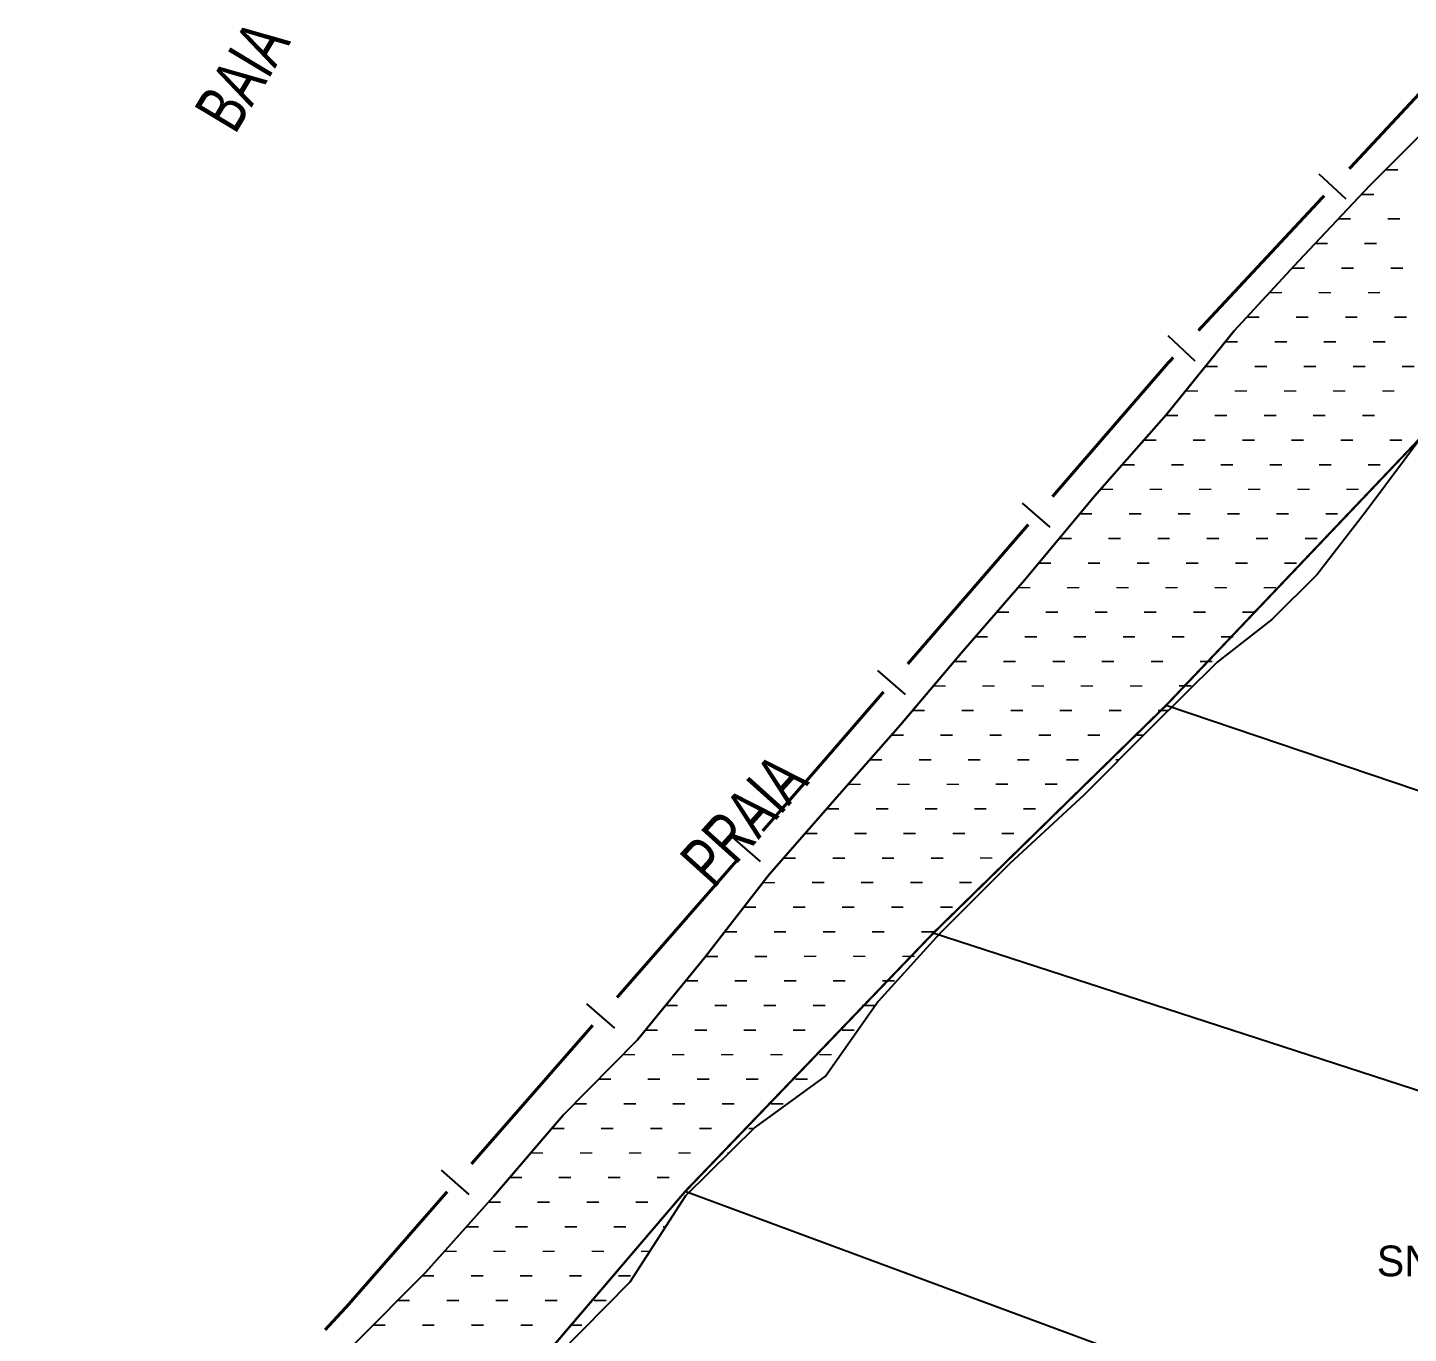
# Model space of a CAD drawing. Extents: x 203196 to 204359, y 4872588 to 4874244.
# Drawn here: x 203521.2 to 203633.6, y 4872978.2 to 4873084.4 of the extents above; entities that cross this region are included whole.
import ezdxf
from ezdxf.enums import TextEntityAlignment as Align

# ---------------------------------------------------------------- set-up
doc = ezdxf.new("R2010")
doc.units = 0
doc.header["$LTSCALE"] = 1.5
doc.header["$MEASUREMENT"] = 0
for name, color, linetype in [('CD_MALHA_LOTES', 7, 'CONTINUOUS'), ('HD-CURSO-PERENE', 170, 'CONTINUOUS'), ('HD-PRAIA', 251, 'CONTINUOUS'), ('HD-TXT-PRAIA', 7, 'CONTINUOUS'), ('LM-LIM-SETORES-BAIRROS', 250, 'CONTINUOUS'), ('RU-QUADRA', 210, 'CONTINUOUS'), ('Th_NmrPort', 1, 'CONTINUOUS')]:
    doc.layers.add(name, color=color, linetype=linetype)
doc.styles.add('ARIAL', font='ARIAL.SHX')

# ---------------------------------------------------------------- blocks, each defined once
blk = doc.blocks.new('*X1')
at = {"layer": 'HD-PRAIA', "const_width": 0.13}
for points in [[(203631.736407, 4873072.829035), (203632.736407, 4873072.829136)], [(203629.778938, 4873070.828982), (203630.778938, 4873070.829083)], [(203627.896132, 4873068.82893), (203628.896132, 4873068.829031)], [(203631.896131, 4873068.829334), (203632.896131, 4873068.829435)], [(203626.013325, 4873066.828879), (203627.013325, 4873066.828979)], [(203630.013325, 4873066.829282), (203631.013325, 4873066.829383)], [(203624.140641, 4873064.828827), (203625.140641, 4873064.828928)], [(203628.14064, 4873064.829231), (203629.14064, 4873064.829331)], [(203632.14064, 4873064.829634), (203633.14064, 4873064.829735)], [(203622.293953, 4873062.828775), (203623.293953, 4873062.828875)], [(203626.293953, 4873062.829175), (203627.293953, 4873062.829274)], [(203630.293953, 4873062.829574), (203631.293953, 4873062.829674)], [(203620.447265, 4873060.828724), (203621.447265, 4873060.828823)], [(203624.447265, 4873060.829118), (203625.447265, 4873060.829217)], [(203628.447265, 4873060.829513), (203629.447265, 4873060.829612)], [(203632.447265, 4873060.829907), (203633.447265, 4873060.830006)], [(203618.701462, 4873058.828673), (203619.701462, 4873058.828771)], [(203622.701462, 4873058.829064), (203623.701462, 4873058.829162)], [(203626.701462, 4873058.829455), (203627.701462, 4873058.829553)], [(203630.701462, 4873058.829846), (203631.701462, 4873058.829944)], [(203617.080973, 4873056.828624), (203618.080973, 4873056.828721)], [(203621.080973, 4873056.829013), (203622.080973, 4873056.82911)], [(203625.080973, 4873056.829401), (203626.080973, 4873056.829498)], [(203629.080973, 4873056.829789), (203630.080973, 4873056.829886)], [(203633.080973, 4873056.830178), (203634.080973, 4873056.830275)], [(203615.460483, 4873054.828575), (203616.460483, 4873054.828671)], [(203619.460483, 4873054.828961), (203620.460483, 4873054.829057)], [(203623.460483, 4873054.829347), (203624.460483, 4873054.829443)], [(203627.460483, 4873054.829732), (203628.460483, 4873054.829829)], [(203631.460483, 4873054.830118), (203632.460483, 4873054.830215)], [(203613.834178, 4873052.828526), (203614.834178, 4873052.828622)], [(203617.834178, 4873052.828909), (203618.834178, 4873052.829005)], [(203621.834178, 4873052.829292), (203622.834178, 4873052.829388)], [(203625.834178, 4873052.829676), (203626.834178, 4873052.829772)], [(203629.834178, 4873052.830059), (203630.834178, 4873052.830155)], [(203612.070919, 4873050.828475), (203613.070919, 4873050.82857)], [(203616.070919, 4873050.828855), (203617.070919, 4873050.82895)], [(203620.070919, 4873050.829235), (203621.070919, 4873050.82933)], [(203624.070919, 4873050.829615), (203625.070919, 4873050.82971)], [(203628.070919, 4873050.829995), (203629.070918, 4873050.83009)], [(203632.070918, 4873050.830375), (203633.070918, 4873050.83047)], [(203610.307659, 4873048.828424), (203611.307659, 4873048.828519)], [(203614.307659, 4873048.828802), (203615.307659, 4873048.828897)], [(203618.307659, 4873048.82918), (203619.307659, 4873048.829275)], [(203622.307659, 4873048.829558), (203623.307659, 4873048.829652)], [(203626.307659, 4873048.829936), (203627.307659, 4873048.83003)], [(203630.307659, 4873048.830313), (203631.307659, 4873048.830408)], [(203608.5444, 4873046.828374), (203609.5444, 4873046.828468)], [(203612.5444, 4873046.828749), (203613.5444, 4873046.828843)], [(203616.5444, 4873046.829125), (203617.5444, 4873046.829219)], [(203620.5444, 4873046.829501), (203621.5444, 4873046.829595)], [(203624.5444, 4873046.829876), (203625.5444, 4873046.82997)], [(203628.5444, 4873046.830252), (203629.5444, 4873046.830346)], [(203606.847546, 4873044.828324), (203607.847546, 4873044.828417)], [(203610.847546, 4873044.828698), (203611.847546, 4873044.828791)], [(203614.847546, 4873044.829072), (203615.847546, 4873044.829165)], [(203618.847546, 4873044.829446), (203619.847546, 4873044.829539)], [(203622.847546, 4873044.82982), (203623.847546, 4873044.829913)], [(203626.847546, 4873044.830194), (203627.847546, 4873044.830287)], [(203605.176341, 4873042.828274), (203606.176341, 4873042.828367)], [(203609.176341, 4873042.828647), (203610.176341, 4873042.82874)], [(203613.176341, 4873042.82902), (203614.176341, 4873042.829113)], [(203617.176341, 4873042.829393), (203618.176341, 4873042.829486)], [(203621.176341, 4873042.829766), (203622.176341, 4873042.829859)], [(203625.176341, 4873042.830139), (203626.176341, 4873042.830232)], [(203603.505135, 4873040.828224), (203604.505135, 4873040.828317)], [(203607.505135, 4873040.828596), (203608.505135, 4873040.828689)], [(203611.505135, 4873040.828969), (203612.505135, 4873040.829062)], [(203615.505135, 4873040.829341), (203616.505135, 4873040.829434)], [(203619.505135, 4873040.829713), (203620.505135, 4873040.829806)], [(203623.505135, 4873040.830085), (203624.505135, 4873040.830178)], [(203601.81552, 4873038.828175), (203602.81552, 4873038.828268)], [(203605.81552, 4873038.828547), (203606.81552, 4873038.828641)], [(203609.81552, 4873038.82892), (203610.81552, 4873038.829014)], [(203613.81552, 4873038.829293), (203614.81552, 4873038.829387)], [(203617.81552, 4873038.829666), (203618.81552, 4873038.829759)], [(203621.81552, 4873038.830039), (203622.81552, 4873038.830132)], [(203600.084756, 4873036.828124), (203601.084756, 4873036.828218)], [(203604.084756, 4873036.8285), (203605.084756, 4873036.828593)], [(203608.084756, 4873036.828875), (203609.084756, 4873036.828969)], [(203612.084756, 4873036.82925), (203613.084756, 4873036.829344)], [(203616.084756, 4873036.829625), (203617.084756, 4873036.829719)], [(203620.084756, 4873036.830001), (203621.084756, 4873036.830094)], [(203598.353993, 4873034.828074), (203599.353993, 4873034.828169)], [(203602.353993, 4873034.828455), (203603.353993, 4873034.82855)], [(203606.353993, 4873034.828836), (203607.353993, 4873034.828931)], [(203610.353993, 4873034.829216), (203611.353993, 4873034.829312)], [(203614.353993, 4873034.829597), (203615.353993, 4873034.829692)], [(203618.353993, 4873034.829978), (203619.353993, 4873034.830073)], [(203596.632159, 4873032.828024), (203597.632159, 4873032.828121)], [(203600.632159, 4873032.828412), (203601.632159, 4873032.828509)], [(203604.632159, 4873032.8288), (203605.632159, 4873032.828897)], [(203608.632159, 4873032.829188), (203609.632159, 4873032.829285)], [(203612.632159, 4873032.829576), (203613.632159, 4873032.829673)], [(203616.632159, 4873032.829964), (203617.632159, 4873032.830061)], [(203594.92811, 4873030.827974), (203595.92811, 4873030.828071)], [(203598.92811, 4873030.828365), (203599.92811, 4873030.828463)], [(203602.92811, 4873030.828756), (203603.92811, 4873030.828854)], [(203606.92811, 4873030.829147), (203607.92811, 4873030.829245)], [(203610.92811, 4873030.829538), (203611.92811, 4873030.829636)], [(203614.92811, 4873030.829929), (203615.92811, 4873030.830027)], [(203593.22406, 4873028.827924), (203594.22406, 4873028.828022)], [(203597.22406, 4873028.828318), (203598.22406, 4873028.828416)], [(203601.22406, 4873028.828712), (203602.22406, 4873028.82881)], [(203605.22406, 4873028.829106), (203606.22406, 4873028.829205)], [(203609.22406, 4873028.8295), (203610.22406, 4873028.829599)], [(203613.22406, 4873028.829894), (203614.038482, 4873028.828132)], [(203591.501947, 4873026.827873), (203592.501947, 4873026.827973)], [(203595.501947, 4873026.82827), (203596.501947, 4873026.82837)], [(203599.501947, 4873026.828667), (203600.501947, 4873026.828766)], [(203603.501947, 4873026.829064), (203604.501947, 4873026.829163)], [(203607.501947, 4873026.829461), (203608.501947, 4873026.82956)], [(203611.501947, 4873026.829858), (203612.023195, 4873026.828079)], [(203589.755537, 4873024.827823), (203590.755537, 4873024.827923)], [(203593.755537, 4873024.828222), (203594.755537, 4873024.828322)], [(203597.755537, 4873024.828621), (203598.755537, 4873024.828721)], [(203601.755536, 4873024.829021), (203602.755536, 4873024.829121)], [(203605.755536, 4873024.82942), (203606.755536, 4873024.82952)], [(203609.755536, 4873024.829819), (203610.035223, 4873024.828026)], [(203588.009126, 4873022.827773), (203589.009126, 4873022.827873)], [(203592.009126, 4873022.828174), (203593.009126, 4873022.828275)], [(203596.009126, 4873022.828576), (203597.009126, 4873022.828676)], [(203600.009126, 4873022.828977), (203601.009126, 4873022.829078)], [(203604.009126, 4873022.829379), (203605.009126, 4873022.829479)], [(203608.009126, 4873022.829781), (203608.047252, 4873022.827973)], [(203586.255531, 4873020.827722), (203587.255531, 4873020.827823)], [(203590.255531, 4873020.828127), (203591.255531, 4873020.828228)], [(203594.255531, 4873020.828532), (203595.255531, 4873020.828633)], [(203598.255531, 4873020.828937), (203599.255531, 4873020.829038)], [(203602.255531, 4873020.829342), (203603.255531, 4873020.829443)], [(203584.497038, 4873018.827671), (203585.497038, 4873018.827774)], [(203588.497038, 4873018.82808), (203589.497038, 4873018.828183)], [(203592.497038, 4873018.828489), (203593.497038, 4873018.828592)], [(203596.497038, 4873018.828899), (203597.497038, 4873018.829001)], [(203600.497038, 4873018.829308), (203601.497038, 4873018.82941)], [(203582.738545, 4873016.827621), (203583.738545, 4873016.827724)], [(203586.738545, 4873016.828034), (203587.738545, 4873016.828137)], [(203590.738545, 4873016.828447), (203591.738545, 4873016.828551)], [(203594.738544, 4873016.828861), (203595.738544, 4873016.828964)], [(203598.738544, 4873016.829274), (203599.738544, 4873016.829377)], [(203581.049004, 4873014.827571), (203582.049004, 4873014.827675)], [(203585.049004, 4873014.827988), (203586.049004, 4873014.828092)], [(203589.049004, 4873014.828405), (203590.049004, 4873014.828509)], [(203593.049004, 4873014.828822), (203594.049004, 4873014.828926)], [(203597.049004, 4873014.829239), (203598.049004, 4873014.829344)], [(203579.499031, 4873012.827522), (203580.499031, 4873012.827628)], [(203583.499031, 4873012.827945), (203584.499031, 4873012.82805)], [(203587.499031, 4873012.828367), (203588.499031, 4873012.828472)], [(203591.499031, 4873012.828789), (203592.499031, 4873012.828894)], [(203595.499031, 4873012.829211), (203596.499031, 4873012.829317)], [(203577.949059, 4873010.827474), (203578.949059, 4873010.827581)], [(203581.949059, 4873010.827901), (203582.949059, 4873010.828008)], [(203585.949059, 4873010.828329), (203586.949059, 4873010.828436)], [(203589.949059, 4873010.828756), (203590.949059, 4873010.828863)], [(203593.949059, 4873010.829184), (203594.949059, 4873010.829291)], [(203576.399086, 4873008.827425), (203577.399086, 4873008.827533)], [(203580.399086, 4873008.827856), (203581.399086, 4873008.827964)], [(203584.399086, 4873008.828287), (203585.399086, 4873008.828395)], [(203588.399086, 4873008.828718), (203589.399086, 4873008.828826)], [(203592.399086, 4873008.829149), (203593.399086, 4873008.829257)], [(203574.769346, 4873006.827376), (203575.769346, 4873006.827484)], [(203578.769346, 4873006.82781), (203579.769346, 4873006.827918)], [(203582.769346, 4873006.828243), (203583.769346, 4873006.828351)], [(203586.769346, 4873006.828676), (203587.769346, 4873006.828785)], [(203590.769346, 4873006.82911), (203591.769346, 4873006.829218)], [(203573.134152, 4873004.827327), (203574.134152, 4873004.827435)], [(203577.134152, 4873004.827762), (203578.134152, 4873004.82787)], [(203581.134152, 4873004.828197), (203582.134152, 4873004.828305)], [(203585.134152, 4873004.828632), (203586.134152, 4873004.82874)], [(203589.134152, 4873004.829066), (203590.134152, 4873004.829175)], [(203571.498959, 4873002.827277), (203572.498959, 4873002.827385)], [(203575.498959, 4873002.827709), (203576.498959, 4873002.827817)], [(203579.498959, 4873002.828141), (203580.498959, 4873002.828249)], [(203583.498959, 4873002.828573), (203584.498959, 4873002.828681)], [(203587.498959, 4873002.829005), (203588.498959, 4873002.829113)], [(203569.660789, 4873000.827226), (203570.660789, 4873000.827333)], [(203573.660789, 4873000.827653), (203574.660789, 4873000.827759)], [(203577.660789, 4873000.828079), (203578.660789, 4873000.828186)], [(203581.660789, 4873000.828506), (203582.660789, 4873000.828613)], [(203585.660789, 4873000.828933), (203586.660789, 4873000.829039)], [(203567.690882, 4872998.827173), (203568.690882, 4872998.827279)], [(203571.690882, 4872998.827596), (203572.690882, 4872998.827701)], [(203575.690882, 4872998.828018), (203576.690882, 4872998.828124)], [(203579.690882, 4872998.828441), (203580.690882, 4872998.828546)], [(203583.690882, 4872998.828863), (203584.690882, 4872998.828969)], [(203565.720975, 4872996.827121), (203566.720975, 4872996.827229)], [(203569.720975, 4872996.827552), (203570.720975, 4872996.82766)], [(203573.720975, 4872996.827984), (203574.720975, 4872996.828092)], [(203577.720975, 4872996.828416), (203578.720975, 4872996.828524)], [(203581.720975, 4872996.828848), (203582.720975, 4872996.828956)], [(203563.88705, 4872994.827069), (203564.88705, 4872994.82718)], [(203567.88705, 4872994.827512), (203568.88705, 4872994.827623)], [(203571.88705, 4872994.827956), (203572.88705, 4872994.828066)], [(203575.88705, 4872994.828399), (203576.88705, 4872994.82851)], [(203579.887049, 4872994.828842), (203580.31603, 4872994.827234)], [(203562.168801, 4872992.827019), (203563.168801, 4872992.827131)], [(203566.168801, 4872992.827467), (203567.168801, 4872992.827578)], [(203570.1688, 4872992.827914), (203571.1688, 4872992.828026)], [(203574.1688, 4872992.828361), (203575.1688, 4872992.828473)], [(203578.1688, 4872992.828809), (203578.28376, 4872992.82718)], [(203560.450551, 4872990.826969), (203561.450551, 4872990.827082)], [(203564.450551, 4872990.827421), (203565.450551, 4872990.827534)], [(203568.450551, 4872990.827873), (203569.450551, 4872990.827985)], [(203572.450551, 4872990.828324), (203573.450551, 4872990.828437)], [(203558.714546, 4872988.826919), (203559.714546, 4872988.827032)], [(203562.714546, 4872988.827372), (203563.714546, 4872988.827485)], [(203566.714546, 4872988.827825), (203567.714546, 4872988.827938)], [(203570.714546, 4872988.828278), (203571.714546, 4872988.828392)], [(203556.919786, 4872986.826868), (203557.919786, 4872986.826979)], [(203560.919786, 4872986.827314), (203561.919786, 4872986.827425)], [(203564.919786, 4872986.82776), (203565.919786, 4872986.827872)], [(203568.919786, 4872986.828206), (203569.919786, 4872986.828318)], [(203572.919786, 4872986.828652), (203573.123862, 4872986.82703)], [(203555.125026, 4872984.826817), (203556.125026, 4872984.826927)], [(203559.125026, 4872984.827256), (203560.125026, 4872984.827366)], [(203563.125026, 4872984.827696), (203564.125026, 4872984.827805)], [(203567.125026, 4872984.828135), (203568.125026, 4872984.828245)], [(203571.125026, 4872984.828574), (203571.833551, 4872984.826984)], [(203553.302923, 4872982.826765), (203554.302923, 4872982.826874)], [(203557.302923, 4872982.827198), (203558.302923, 4872982.827306)], [(203561.302923, 4872982.827631), (203562.302923, 4872982.827739)], [(203565.302923, 4872982.828063), (203566.302923, 4872982.828172)], [(203569.302923, 4872982.828496), (203570.302923, 4872982.828604)], [(203551.317315, 4872980.826713), (203552.317315, 4872980.82682)], [(203555.317315, 4872980.827143), (203556.317315, 4872980.82725)], [(203559.317315, 4872980.827573), (203560.317315, 4872980.827681)], [(203563.317315, 4872980.828003), (203564.317315, 4872980.828111)], [(203567.317315, 4872980.828434), (203568.317315, 4872980.828541)], [(203549.331706, 4872978.82666), (203550.331706, 4872978.826767)], [(203553.331706, 4872978.82709), (203554.331706, 4872978.827197)], [(203557.331706, 4872978.82752), (203558.331706, 4872978.827627)], [(203561.331706, 4872978.82795), (203562.331706, 4872978.828057)], [(203565.331706, 4872978.82838), (203566.331706, 4872978.828487)]]:
    blk.add_lwpolyline(points, dxfattribs=at)

msp = doc.modelspace()

# ---------------------------------------------------------------- linework, layer by layer
at = {"layer": 'CD_MALHA_LOTES', "linetype": 'Continuous', "flags": 128}
for points in [[(203613.874988, 4873029.252147), (203635.230915, 4873051.706771)], [(203594.922462, 4873010.711631), (203613.874988, 4873029.252147)], [(203710.047782, 4872996.723007), (203613.874988, 4873029.252147)], [(203574.7339, 4872989.699047), (203594.922462, 4873010.711631)], [(203694.148553, 4872978.506069), (203594.922462, 4873010.711631)], [(203559.420808, 4872971.776549), (203574.7339, 4872989.699047)], [(203672.998632, 4872953.304702), (203574.7339, 4872989.699047)]]:
    msp.add_lwpolyline(points, dxfattribs=at)
at = {"layer": 'HD-CURSO-PERENE', "linetype": 'Continuous'}
msp.add_polyline3d([(203636.683207, 4873077.782703, 2.290257), (203630.433727, 4873071.524546, 2.290257), (203624.658174, 4873065.389341, 2.290257), (203619.424204, 4873059.720699, 2.290257), (203613.906002, 4873052.909995, 2.290257), (203608.053121, 4873046.27112, 2.290257), (203602.35052, 4873039.446415, 2.290257), (203597.201751, 4873033.496555, 2.290257), (203592.246638, 4873027.680719, 2.290257), (203587.301114, 4873022.016933, 2.290257), (203581.561538, 4873015.488934, 2.290257), (203576.299909, 4873008.69945, 2.290257), (203570.855378, 4873002.040096, 2.290257), (203564.815491, 4872995.90778, 2.290257), (203559.131072, 4872989.291088, 2.290257), (203553.587396, 4872983.113308, 2.290257), (203547.790889, 4872977.274634, 2.290257), (203541.920545, 4872971.268596, 2.290257), (203536.118052, 4872964.853399, 2.290257), (203530.40902, 4872958.180919, 2.290257), (203524.558799, 4872951.798277, 2.290257), (203518.473013, 4872945.874674, 2.290257)], dxfattribs=at)
at = {"layer": 'HD-PRAIA', "linetype": 'Continuous'}
for points in [[(203518.473013, 4872945.874674, 3.0316), (203524.558799, 4872951.798277, 3.0316), (203530.40902, 4872958.180919, 3.0316), (203536.118052, 4872964.853399, 3.0316), (203541.920545, 4872971.268596, 3.0316), (203547.790889, 4872977.274634, 3.0316), (203553.587396, 4872983.113308, 3.0316), (203559.131072, 4872989.291088, 3.0316), (203564.815491, 4872995.90778, 3.0316), (203570.855378, 4873002.040096, 3.0316), (203576.299909, 4873008.69945, 3.0316), (203581.561538, 4873015.488934, 3.0316), (203587.301114, 4873022.016933, 3.0316), (203592.246638, 4873027.680719, 3.0316), (203597.201751, 4873033.496555, 3.0316), (203602.35052, 4873039.446415, 3.0316), (203608.053121, 4873046.27112, 3.0316), (203613.906002, 4873052.909995, 3.0316), (203619.424204, 4873059.720699, 3.0316), (203624.658174, 4873065.389341, 3.0316), (203630.433727, 4873071.524546, 3.0316), (203636.683207, 4873077.782703, 3.0316)], [(203634.887045, 4873051.383372, 3.493943), (203630.158821, 4873045.044524, 3.493943), (203626.171905, 4873039.890793, 3.493943), (203622.481054, 4873036.24737, 3.493943), (203618.030821, 4873032.764402, 3.493943), (203612.672679, 4873027.48151, 3.493943), (203607.200067, 4873021.975639, 3.493943), (203601.133377, 4873016.348131, 3.493943), (203595.442497, 4873010.65245, 3.3664), (203590.426628, 4873005.157604, 3.3664), (203586.214461, 4872999.141452, 3.3664), (203580.426901, 4872994.936347, 3.3664), (203574.753205, 4872989.352593, 3.3664), (203570.218086, 4872982.322932, 3.3664), (203564.404644, 4872976.396354, 3.3664), (203558.307606, 4872970.160556, 3.3664), (203552.375757, 4872964.403443, 3.3664), (203546.336286, 4872958.311163, 3.3664), (203541.531649, 4872951.556725, 3.3664), (203536.840567, 4872944.937186, 3.342486), (203530.949934, 4872939.291737, 3.270743), (203524.144425, 4872935.033692, 3.222914), (203518.154391, 4872932.160157, 3.222914)]]:
    msp.add_polyline3d(points, dxfattribs=at)
at = {"layer": 'LM-LIM-SETORES-BAIRROS', "const_width": 0.25}
for points in [[(203628.783069, 4873072.914273), (203636.287198, 4873080.957161)], [(203616.503584, 4873059.753185), (203626.736488, 4873070.720758)], [(203613.782725, 4873056.821385), (203613.968533, 4873057.03613)], [(203613.968533, 4873057.03613), (203614.457003, 4873057.55967)], [(203604.622277, 4873046.234309), (203613.782725, 4873056.821385)], [(203592.844557, 4873032.622354), (203602.659323, 4873043.96565)], [(203585.520159, 4873024.157271), (203590.881604, 4873030.353695)], [(203581.039309, 4873019.034348), (203584.989484, 4873023.550554)], [(203584.989484, 4873023.550554), (203585.520159, 4873024.157271)], [(203569.188784, 4873005.485729), (203579.064221, 4873016.776245)], [(203557.338259, 4872991.937111), (203567.213696, 4873003.227626)], [(203547.278083, 4872980.435386), (203555.363171, 4872989.679008)], [(203545.431247, 4872978.43931), (203546.789515, 4872979.907338)], [(203546.789515, 4872979.907338), (203547.278083, 4872980.435386)]]:
    msp.add_lwpolyline(points, dxfattribs=at)
at = {"layer": 'LM-LIM-SETORES-BAIRROS'}
for points in [[(203628.515439, 4873070.42864), (203626.321924, 4873072.47522)], [(203616.235954, 4873057.267551), (203614.042439, 4873059.314132)], [(203604.447971, 4873043.740393), (203602.179312, 4873045.703346)], [(203592.670251, 4873030.128438), (203590.401592, 4873032.091391)], [(203580.851635, 4873016.541402), (203578.593532, 4873018.516489)], [(203569.00111, 4873002.992784), (203566.743007, 4873004.967871)], [(203557.150585, 4872989.444165), (203554.892482, 4872991.419253)]]:
    msp.add_lwpolyline(points, dxfattribs=at)
at = {"layer": 'RU-QUADRA', "linetype": 'Continuous', "const_width": 0.18, "flags": 128}
msp.add_lwpolyline([(203635.230915, 4873051.706771), (203613.874988, 4873029.252147), (203594.922462, 4873010.711631), (203574.7339, 4872989.699047), (203559.420808, 4872971.776549), (203547.74715, 4872960.034223), (203536.073492, 4872944.652462), (203527.146577, 4872937.03025), (203510.391445, 4872926.317952)], dxfattribs=at)

# ---------------------------------------------------------------- block references
at = {"layer": 'HD-PRAIA'}
msp.add_blockref('*X1', (0, 0), dxfattribs=at)

# ---------------------------------------------------------------- texts
at = {"layer": 'HD-TXT-PRAIA', "style": 'ARIAL', "width": 0.7}
for s, rotation, p in [('BAIA           ', 59, (203538.091347, 4873075.630047)), ('PRAIA', 48, (203577.053399, 4873014.24834))]:
    msp.add_text(s, height=4, rotation=rotation, dxfattribs=at).set_placement(p)
at = {"layer": 'Th_NmrPort', "color": 1}
msp.add_text('SN', height=2.5, dxfattribs=at).set_placement((203631.02185, 4872984.048334), align=Align.MIDDLE_LEFT)

doc.saveas('drawing.dxf')
